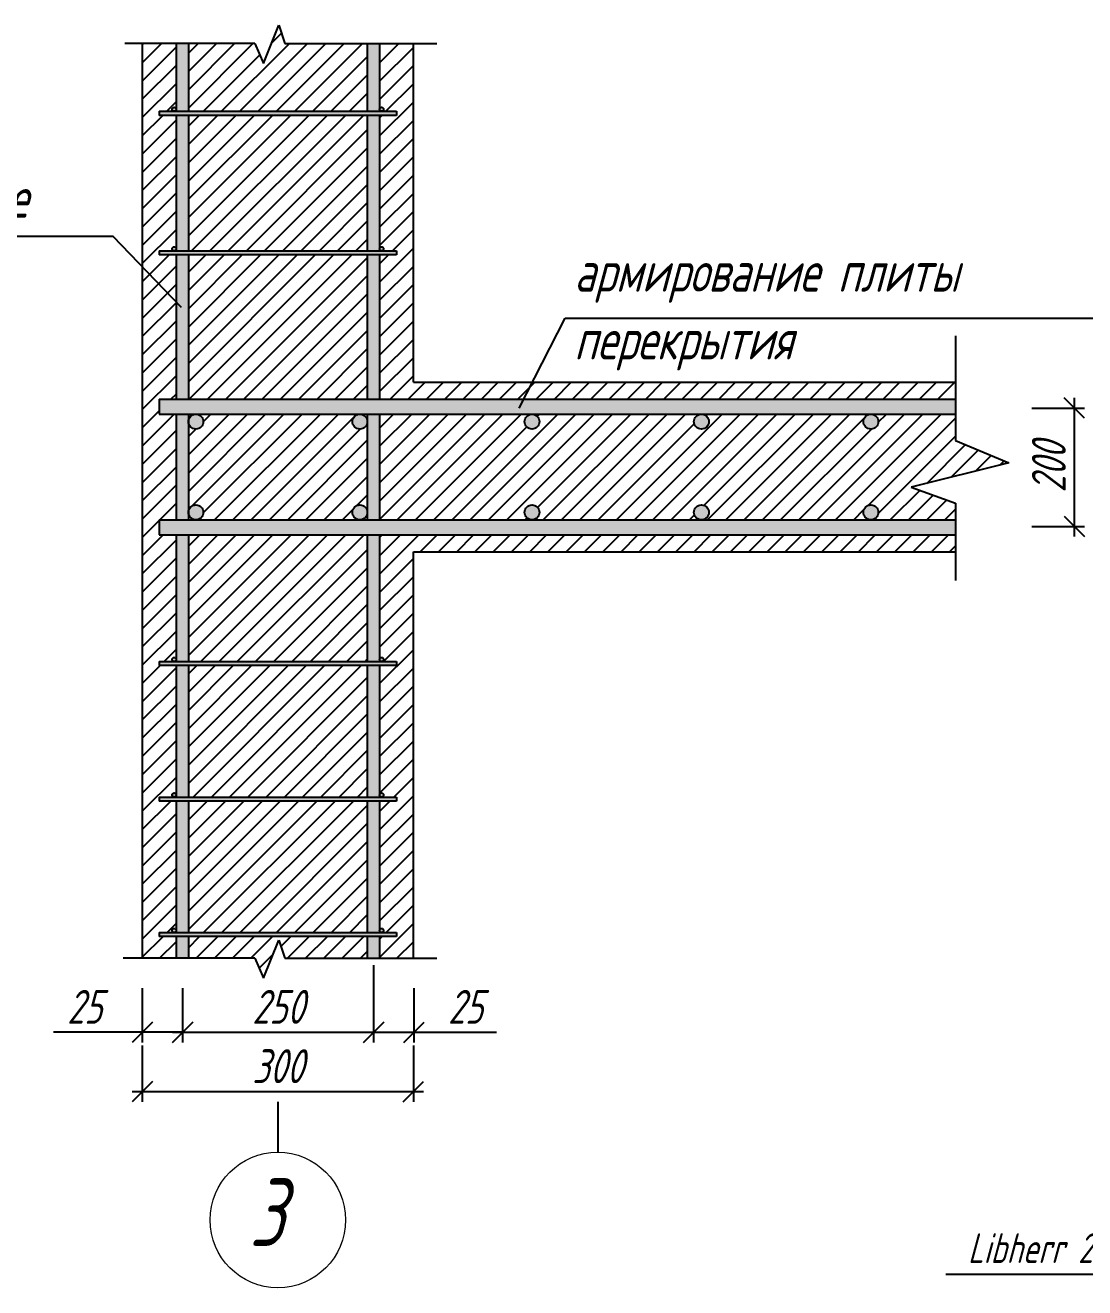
# Model space of a CAD drawing. Header units: millimetres. Extents: x 5763 to 12018931, y 39842 to 3600577.
# Drawn here: x 522646 to 538279, y 255916 to 274548 of the extents above; entities that cross this region are included whole.
import ezdxf

# ---------------------------------------------------------------- set-up
doc = ezdxf.new("R2010")
doc.units = ezdxf.units.MM
doc.layers.add('1SERV2', color=9, linetype='Continuous')
doc.layers.add('A_Fas_2', color=7, linetype='Continuous', lineweight=20)
doc.styles.get("Standard").update_dxf_attribs({"font": 'romans.shx', "width": 0.7, "oblique": 15, "height": 500})
doc.dimstyles.new('ISO-25', dxfattribs={"dimtxt": 500, "dimasz": 250, "dimexe": 150, "dimexo": 100, "dimgap": 125, "dimtad": 1, "dimtxsty": 'Standard', "dimblk": 'ARCHTICK', "dimcen": 25, "dimdle": 150, "dimadec": 0, "dimazin": 0, "dimtfac": 1, "dimtmove": 0, "dimatfit": 3, "dimfxl": 1, "dimarcsym": 0})

# ---------------------------------------------------------------- blocks, each defined once
blk = doc.blocks.new('_OBLIQUE')
at = {"color": 0, "linetype": 'ByBlock'}
blk.add_line((-0.5, -0.5), (0.5, 0.5), dxfattribs=at)
blk = doc.blocks.new('*D214')
at = {"color": 0, "lineweight": -2, "transparency": 16777216}
for p, q in [((524373, 259492), (524373, 258661)), ((528373, 259492), (528373, 258661)), ((524223, 258811), (528523, 258811))]:
    blk.add_line(p, q, dxfattribs=at)
at = {"layer": 'Defpoints', "color": 0, "transparency": 16777216}
for p in [(524373, 259592), (528373, 259592), (528373, 258811)]:
    blk.add_point(p, dxfattribs=at)
at = {"color": 0, "lineweight": -2, "transparency": 16777216, "xscale": 300, "yscale": 300, "zscale": 300, "rotation": 180}
blk.add_blockref('_OBLIQUE', (524373, 258811), dxfattribs=at)
at = {"color": 0, "lineweight": -2, "transparency": 16777216, "xscale": 300, "yscale": 300, "zscale": 300}
blk.add_blockref('_OBLIQUE', (528373, 258811), dxfattribs=at)
at = {"color": 0, "transparency": 16777216, "insert": (526373, 259186), "char_height": 500, "attachment_point": 5}
blk.add_mtext('300', dxfattribs=at)
blk = doc.blocks.new('_ArchTick')
at = {"color": 0, "linetype": 'ByBlock', "const_width": 0.15}
blk.add_lwpolyline([(-0.5, -0.5), (0.5, 0.5)], dxfattribs=at)
blk = doc.blocks.new('*D216')
at = {"color": 0, "lineweight": -2, "transparency": 16777216}
for p, q in [((527786, 260678), (527786, 259537)), ((524967, 260337), (524967, 259537)), ((524817, 259687), (527936, 259687))]:
    blk.add_line(p, q, dxfattribs=at)
at = {"layer": 'Defpoints', "color": 0, "transparency": 16777216}
for p in [(527786, 260778), (524967, 260437), (527786, 259687)]:
    blk.add_point(p, dxfattribs=at)
at = {"color": 0, "lineweight": -2, "transparency": 16777216, "xscale": 300, "yscale": 300, "zscale": 300, "rotation": 180}
blk.add_blockref('_OBLIQUE', (524967, 259687), dxfattribs=at)
at = {"color": 0, "lineweight": -2, "transparency": 16777216, "xscale": 300, "yscale": 300, "zscale": 300}
blk.add_blockref('_OBLIQUE', (527786, 259687), dxfattribs=at)
at = {"color": 0, "transparency": 16777216, "insert": (526377, 260062), "char_height": 500, "attachment_point": 5}
blk.add_mtext('250', dxfattribs=at)
blk = doc.blocks.new('*D217')
at = {"color": 0, "lineweight": -2, "transparency": 16777216}
for p, q in [((524373, 260338), (524373, 259537)), ((524967, 260338), (524967, 259537)), ((524373, 259687), (523062, 259687)), ((524967, 259687), (524223, 259687))]:
    blk.add_line(p, q, dxfattribs=at)
at = {"layer": 'Defpoints', "color": 0, "transparency": 16777216}
for p in [(524373, 260438), (524967, 260438), (524967, 259687)]:
    blk.add_point(p, dxfattribs=at)
at = {"color": 0, "lineweight": -2, "transparency": 16777216, "xscale": 300, "yscale": 300, "zscale": 300, "rotation": 180}
blk.add_blockref('_OBLIQUE', (524373, 259687), dxfattribs=at)
at = {"color": 0, "lineweight": -2, "transparency": 16777216, "xscale": 300, "yscale": 300, "zscale": 300}
blk.add_blockref('_OBLIQUE', (524967, 259687), dxfattribs=at)
at = {"color": 0, "transparency": 16777216, "insert": (523521, 260062), "char_height": 500, "attachment_point": 5}
blk.add_mtext('25', dxfattribs=at)
blk = doc.blocks.new('*D218')
at = {"color": 0, "lineweight": -2, "transparency": 16777216}
for p, q in [((527786, 260338), (527786, 259537)), ((528381, 260338), (528381, 259537)), ((527636, 259687), (528381, 259687)), ((528381, 259687), (529598, 259687))]:
    blk.add_line(p, q, dxfattribs=at)
at = {"layer": 'Defpoints', "color": 0, "transparency": 16777216}
for p in [(527786, 260438), (528381, 260438), (528381, 259687)]:
    blk.add_point(p, dxfattribs=at)
at = {"color": 0, "lineweight": -2, "transparency": 16777216, "xscale": 300, "yscale": 300, "zscale": 300, "rotation": 180}
blk.add_blockref('_OBLIQUE', (527786, 259687), dxfattribs=at)
at = {"color": 0, "lineweight": -2, "transparency": 16777216, "xscale": 300, "yscale": 300, "zscale": 300}
blk.add_blockref('_OBLIQUE', (528381, 259687), dxfattribs=at)
at = {"color": 0, "transparency": 16777216, "insert": (529140, 260062), "char_height": 500, "attachment_point": 5}
blk.add_mtext('25', dxfattribs=at)
blk = doc.blocks.new('*D219')
at = {"color": 0, "lineweight": -2, "transparency": 16777216}
for p, q in [((538124, 269048), (538124, 267002)), ((537496, 268898), (538274, 268898)), ((537496, 267152), (538274, 267152))]:
    blk.add_line(p, q, dxfattribs=at)
at = {"layer": 'Defpoints', "color": 0, "transparency": 16777216}
for p in [(537396, 268898), (537396, 267152), (538124, 267152)]:
    blk.add_point(p, dxfattribs=at)
at = {"color": 0, "lineweight": -2, "transparency": 16777216, "xscale": 300, "yscale": 300, "zscale": 300}
for p, rotation in [((538124, 268898), 90), ((538124, 267152), 270)]:
    blk.add_blockref('_OBLIQUE', p, dxfattribs=dict(at, rotation=rotation))
at = {"color": 0, "transparency": 16777216, "insert": (537749, 268025), "char_height": 500, "attachment_point": 5, "rotation": 90}
blk.add_mtext('200', dxfattribs=at)

msp = doc.modelspace()

# ---------------------------------------------------------------- hatches: boundary and pattern name
h = msp.add_hatch()
h.set_pattern_fill('ANSI31', color=0, scale=60)
h.set_pattern_definition([(45, (-77417.14, -193900.62), (-134.70384, 134.70384), [])])
h.paths.add_polyline_path([(527692.96638, 274278.43405), (526476.83338, 274278.43405), (526387.07213, 274548.23845), (526158.99305, 273984.14835), (526035.58415, 274278.43405), (525052.96638, 274278.43405), (525052.96638, 273278.43405), (527692.96638, 273278.43405)])
h.paths.add_polyline_path([(527692.96638, 273218.43405), (525052.96638, 273218.43405), (525052.96638, 271218.43405), (527692.96638, 271218.43405)])
h.paths.add_polyline_path([(527692.96638, 271158.43405), (525052.96638, 271158.43405), (525052.96638, 269028.43405), (527692.96638, 269028.43405)])
h.paths.add_polyline_path([(528372.96638, 274278.43405), (527872.96638, 274278.43405), (527872.96638, 273308.43405, -1), (527932.96638, 273308.43405, -0.4142135624), (527902.96638, 273278.43405), (528122.96638, 273278.43405), (528122.96638, 273218.43405), (527872.96638, 273218.43405), (527872.96638, 271248.43405, -1), (527932.96638, 271248.43405, -0.4142135624), (527902.96638, 271218.43405), (528122.96638, 271218.43405), (528122.96638, 271158.43405), (527872.96638, 271158.43405), (527872.96638, 269028.43405), (536372.96638, 269028.43405), (536372.96638, 269278.43405), (528372.96638, 269278.43405)])
h.paths.add_polyline_path([(524872.96638, 271158.43405), (524622.96638, 271158.43405), (524622.96638, 271218.43405), (524842.96638, 271218.43405, -0.4142135624), (524812.96638, 271248.43405, -1), (524872.96638, 271248.43405), (524872.96638, 273218.43405), (524622.96638, 273218.43405), (524622.96638, 273278.43405), (524842.96638, 273278.43405, -0.4142135624), (524812.96638, 273308.43405, -1), (524872.96638, 273308.43405), (524872.96638, 274278.43405), (524372.96638, 274278.43405), (524372.96638, 266778.43405), (524372.96638, 260778.43405), (524872.96638, 260778.43405), (524872.96638, 261098.43405), (524622.96638, 261098.43405), (524622.96638, 261158.43405), (524842.96638, 261158.43405, -0.4142135624), (524812.96638, 261188.43405, -1), (524872.96638, 261188.43405), (524872.96638, 263098.43405), (524622.96638, 263098.43405), (524622.96638, 263158.43405), (524842.96638, 263158.43405, -0.4142135624), (524812.96638, 263188.43405, -1), (524872.96638, 263188.43405), (524872.96638, 265098.43405), (524622.96638, 265098.43405), (524622.96638, 265158.43405), (524842.96638, 265158.43405, -0.4142135624), (524812.96638, 265188.43405, -1), (524872.96638, 265188.43405), (524872.96638, 267028.43405), (524622.96638, 267028.43405), (524622.96638, 267248.43405), (524872.96638, 267248.43405), (524872.96638, 268808.43405), (524622.96638, 268808.43405), (524622.96638, 269028.43405), (524872.96638, 269028.43405)])
h.paths.add_polyline_path([(527692.96638, 268698.43405, -1), (527472.96638, 268698.43405, -0.4142135624), (527582.96638, 268808.43405), (525162.96638, 268808.43405, -0.4142135624), (525272.96638, 268698.43405, -1), (525052.96638, 268698.43405), (525052.96638, 267358.43405, -1), (525272.96638, 267358.43405, -0.4142135624), (525162.96638, 267248.43405), (527582.96638, 267248.43405, -0.4142135624), (527472.96638, 267358.43405, -1), (527692.96638, 267358.43405)])
h.paths.add_polyline_path([(537160.77789, 268090.54131), (536372.96638, 268421.991), (536372.96638, 268808.43405), (535122.96638, 268808.43405, -0.4142135624), (535232.96638, 268698.43405, -1), (535012.96638, 268698.43405, -0.4142135624), (535122.96638, 268808.43405), (532622.96638, 268808.43405, -0.4142135624), (532732.96638, 268698.43405, -1), (532512.96638, 268698.43405, -0.4142135624), (532622.96638, 268808.43405), (530122.96638, 268808.43405, -0.4142135624), (530232.96638, 268698.43405, -1), (530012.96638, 268698.43405, -0.4142135624), (530122.96638, 268808.43405), (527872.96638, 268808.43405), (527872.96638, 267248.43405), (530122.96638, 267248.43405, -0.4142135624), (530012.96638, 267358.43405, -1), (530232.96638, 267358.43405, -0.4142135624), (530122.96638, 267248.43405), (532622.96638, 267248.43405, -0.4142135624), (532512.96638, 267358.43405, -1), (532732.96638, 267358.43405, -0.4142135624), (532622.96638, 267248.43405), (535122.96638, 267248.43405, -0.4142135624), (535012.96638, 267358.43405, -1), (535232.96638, 267358.43405, -0.4142135624), (535122.96638, 267248.43405), (536372.96638, 267248.43405), (536372.96638, 267495.86657), (535716.63046, 267729.83306)])
h.paths.add_polyline_path([(536372.96638, 267028.43405), (527872.96638, 267028.43405), (527872.96638, 265188.43405, -1), (527932.96638, 265188.43405, -0.4142135624), (527902.96638, 265158.43405), (528122.96638, 265158.43405), (528122.96638, 265098.43405), (527872.96638, 265098.43405), (527872.96638, 263188.43405, -1), (527932.96638, 263188.43405, -0.4142135624), (527902.96638, 263158.43405), (528122.96638, 263158.43405), (528122.96638, 263098.43405), (527872.96638, 263098.43405), (527872.96638, 261188.43405, -1), (527932.96638, 261188.43405, -0.4142135624), (527902.96638, 261158.43405), (528122.96638, 261158.43405), (528122.96638, 261098.43405), (527872.96638, 261098.43405), (527872.96638, 260778.43405), (528372.96638, 260778.43405), (528372.96638, 266778.43405), (536372.96638, 266778.43405)])
h.paths.add_polyline_path([(527692.96638, 267028.43405), (525052.96638, 267028.43405), (525052.96638, 265158.43405), (527692.96638, 265158.43405)])
h.paths.add_polyline_path([(527692.96638, 265098.43405), (525052.96638, 265098.43405), (525052.96638, 263158.43405), (527692.96638, 263158.43405)])
h.paths.add_polyline_path([(527692.96638, 263098.43405), (525052.96638, 263098.43405), (525052.96638, 261158.43405), (527692.96638, 261158.43405)])
h.paths.add_polyline_path([(527692.96638, 261098.43405), (525052.96638, 261098.43405), (525052.96638, 260778.43405), (526035.58415, 260778.43405), (526158.99305, 260484.14835), (526387.07213, 261048.23845), (526476.83338, 260778.43405), (527692.96638, 260778.43405)])
h = msp.add_hatch(color=0)
h.dxf.hatch_style = 1
h.paths.add_polyline_path([(528122.96638, 273278.43405), (524622.96638, 273278.43405), (524622.96638, 273218.43405), (528122.96638, 273218.43405)])
h.paths.add_polyline_path([(527872.96638, 273218.43405), (527692.96638, 273218.43405), (527692.96638, 271218.43405), (527872.96638, 271218.43405)])
h.paths.add_polyline_path([(527872.96638, 274278.43405), (527692.96638, 274278.43405), (527692.96638, 273278.43405), (527872.96638, 273278.43405)])
h.paths.add_polyline_path([(525052.96638, 274278.43405), (524872.96638, 274278.43405), (524872.96638, 273278.43405), (525052.96638, 273278.43405)])
h.paths.add_polyline_path([(525052.96638, 273218.43405), (524872.96638, 273218.43405), (524872.96638, 271218.43405), (525052.96638, 271218.43405)])
h.paths.add_polyline_path([(528122.96638, 271218.43405), (524622.96638, 271218.43405), (524622.96638, 271158.43405), (528122.96638, 271158.43405)])
h.paths.add_polyline_path([(527872.96638, 271158.43405), (527692.96638, 271158.43405), (527692.96638, 269028.43405), (527872.96638, 269028.43405)])
h.paths.add_polyline_path([(525052.96638, 271158.43405), (524872.96638, 271158.43405), (524872.96638, 269028.43405), (525052.96638, 269028.43405)])
h.paths.add_polyline_path([(536372.96638, 269028.43405), (524622.96638, 269028.43405), (524622.96638, 268808.43405), (536372.96638, 268808.43405)])
h.paths.add_polyline_path([(535012.96638, 268698.43405, 1), (535232.96638, 268698.43405, 1)])
h.paths.add_polyline_path([(532732.96638, 268698.43405, 1), (532512.96638, 268698.43405, 1)])
h.paths.add_polyline_path([(530232.96638, 268698.43405, 1), (530012.96638, 268698.43405, 1)])
h.paths.add_polyline_path([(527692.96638, 268698.43405, 1), (527472.96638, 268698.43405, 1)])
h.paths.add_polyline_path([(527872.96638, 268808.43405), (527692.96638, 268808.43405), (527692.96638, 267248.43405), (527872.96638, 267248.43405)])
h.paths.add_polyline_path([(525272.96638, 268698.43405, 1), (525052.96638, 268698.43405, 1)])
h.paths.add_polyline_path([(525052.96638, 268808.43405), (524872.96638, 268808.43405), (524872.96638, 267248.43405), (525052.96638, 267248.43405)])
h.paths.add_polyline_path([(536372.96638, 267248.43405), (524622.96638, 267248.43405), (524622.96638, 267028.43405), (536372.96638, 267028.43405)])
h.paths.add_polyline_path([(525052.96638, 267358.43405, 1), (525272.96638, 267358.43405, 1)])
h.paths.add_polyline_path([(527472.96638, 267358.43405, 1), (527692.96638, 267358.43405, 1)])
h.paths.add_polyline_path([(530232.96638, 267358.43405, 1), (530012.96638, 267358.43405, 1)])
h.paths.add_polyline_path([(532512.96638, 267358.43405, 1), (532732.96638, 267358.43405, 1)])
h.paths.add_polyline_path([(535012.96638, 267358.43405, 1), (535232.96638, 267358.43405, 1)])
h.paths.add_polyline_path([(527872.96638, 267028.43405), (527692.96638, 267028.43405), (527692.96638, 265158.43405), (527872.96638, 265158.43405)])
h.paths.add_polyline_path([(527872.96638, 265098.43405), (527692.96638, 265098.43405), (527692.96638, 263158.43405), (527872.96638, 263158.43405)])
h.paths.add_polyline_path([(525052.96638, 267028.43405), (524872.96638, 267028.43405), (524872.96638, 265158.43405), (525052.96638, 265158.43405)])
h.paths.add_polyline_path([(528122.96638, 265158.43405), (524622.96638, 265158.43405), (524622.96638, 265098.43405), (528122.96638, 265098.43405)])
h.paths.add_polyline_path([(525052.96638, 265098.43405), (524872.96638, 265098.43405), (524872.96638, 263158.43405), (525052.96638, 263158.43405)])
h.paths.add_polyline_path([(528122.96638, 263158.43405), (524622.96638, 263158.43405), (524622.96638, 263098.43405), (528122.96638, 263098.43405)])
h.paths.add_polyline_path([(525052.96638, 263098.43405), (524872.96638, 263098.43405), (524872.96638, 261158.43405), (525052.96638, 261158.43405)])
h.paths.add_polyline_path([(527872.96638, 263098.43405), (527692.96638, 263098.43405), (527692.96638, 261158.43405), (527872.96638, 261158.43405)])
h.paths.add_polyline_path([(528122.96638, 261158.43405), (524622.96638, 261158.43405), (524622.96638, 261098.43405), (528122.96638, 261098.43405)])
h.paths.add_polyline_path([(527872.96638, 261098.43405), (527692.96638, 261098.43405), (527692.96638, 260778.43405), (527872.96638, 260778.43405)])
h.paths.add_polyline_path([(525052.96638, 261098.43405), (524872.96638, 261098.43405), (524872.96638, 260778.43405), (525052.96638, 260778.43405)])
h = msp.add_hatch(color=256)
h.dxf.hatch_style = 1
h.paths.add_polyline_path([(524872.96638, 273308.43405, 1), (524812.96638, 273308.43405, 1)])
h.paths.add_polyline_path([(527872.96638, 273308.43405, 1), (527932.96638, 273308.43405, 1)])
h.paths.add_polyline_path([(527932.96638, 271248.43405, 1), (527872.96638, 271248.43405, 1)])
h.paths.add_polyline_path([(524872.96638, 271248.43405, 1), (524812.96638, 271248.43405, 1)])
h.paths.add_polyline_path([(524872.96638, 265188.43405, 1), (524812.96638, 265188.43405, 1)])
h.paths.add_polyline_path([(527932.96638, 265188.43405, 1), (527872.96638, 265188.43405, 1)])
h.paths.add_polyline_path([(527872.96638, 263188.43405, 1), (527932.96638, 263188.43405, 1)])
h.paths.add_polyline_path([(524812.96638, 263188.43405, 1), (524872.96638, 263188.43405, 1)])
h.paths.add_polyline_path([(524812.96638, 261188.43405, 1), (524872.96638, 261188.43405, 1)])
h.paths.add_polyline_path([(527872.96638, 261188.43405, 1), (527932.96638, 261188.43405, 1)])

# ---------------------------------------------------------------- linework, layer by layer
for p, q in [((526158.99305, 273984.14835), (526387.07213, 274548.23845)), ((526387.07213, 274548.23845), (526476.83338, 274278.43405)), ((524372.96638, 274278.43405), (524372.96638, 266778.43405)), ((524872.96638, 274278.43405), (524872.96638, 273278.43405)), ((525052.96638, 274278.43405), (525052.96638, 273278.43405)), ((525052.96638, 274278.43405), (525052.96638, 273278.43405)), ((526035.58415, 274278.43405), (526158.99305, 273984.14835)), ((526476.83338, 274278.43405), (528720.3176, 274278.43405)), ((527692.96638, 274278.43405), (527692.96638, 273278.43405)), ((527872.96638, 274278.43405), (527872.96638, 273278.43405)), ((528372.96638, 269278.43405), (528372.96638, 274278.43405)), ((524622.96638, 273278.43405), (528122.96638, 273278.43405)), ((524622.96638, 273278.43405), (524622.96638, 273218.43405)), ((528122.96638, 273218.43405), (524622.96638, 273218.43405)), ((524872.96638, 273218.43405), (524872.96638, 271218.43405)), ((525052.96638, 273218.43405), (525052.96638, 271218.43405)), ((525052.96638, 273218.43405), (525052.96638, 271218.43405)), ((527692.96638, 273218.43405), (527692.96638, 271218.43405)), ((527872.96638, 273218.43405), (527872.96638, 271218.43405)), ((528122.96638, 273278.43405), (528122.96638, 273218.43405)), ((524622.96638, 271218.43405), (528122.96638, 271218.43405)), ((524622.96638, 271218.43405), (524622.96638, 271158.43405)), ((528122.96638, 271158.43405), (524622.96638, 271158.43405)), ((524872.96638, 271158.43405), (524872.96638, 269028.43405)), ((525052.96638, 271158.43405), (525052.96638, 269028.43405)), ((527692.96638, 271158.43405), (527692.96638, 269028.43405)), ((527872.96638, 271158.43405), (527872.96638, 269028.43405)), ((528122.96638, 271218.43405), (528122.96638, 271158.43405)), ((536372.96638, 269962.27321), (536372.96638, 268421.991)), ((528372.96638, 269278.43405), (536372.96638, 269278.43405)), ((524622.96638, 269028.43405), (536372.96638, 269028.43405)), ((524622.96638, 269028.43405), (524622.96638, 268808.43405)), ((524622.96638, 268808.43405), (536372.96638, 268808.43405)), ((524872.96638, 268808.43405), (524872.96638, 267248.43405)), ((525052.96638, 268808.43405), (525052.96638, 267248.43405)), ((527692.96638, 268808.43405), (527692.96638, 267248.43405)), ((527872.96638, 268808.43405), (527872.96638, 267248.43405)), ((536372.96638, 268421.991), (537160.77789, 268090.54131)), ((537160.77789, 268090.54131), (535716.63046, 267729.83306)), ((535716.63046, 267729.83306), (536372.96638, 267495.86657)), ((536372.96638, 267495.86657), (536372.96638, 266355.2757)), ((524622.96638, 267248.43405), (536372.96638, 267248.43405)), ((524622.96638, 267248.43405), (524622.96638, 267028.43405)), ((524622.96638, 267028.43405), (536372.96638, 267028.43405)), ((524872.96638, 267028.43405), (524872.96638, 265158.43405)), ((525052.96638, 267028.43405), (525052.96638, 265158.43405)), ((527692.96638, 267028.43405), (527692.96638, 265158.43405)), ((527872.96638, 267028.43405), (527872.96638, 265158.43405)), ((524372.96638, 266778.43405), (524372.96638, 260778.43405)), ((528372.96638, 260778.43405), (528372.96638, 266778.43405)), ((528372.96638, 266778.43405), (536372.96638, 266778.43405)), ((524622.96638, 265158.43405), (528122.96638, 265158.43405)), ((524622.96638, 265158.43405), (524622.96638, 265098.43405)), ((528122.96638, 265158.43405), (528122.96638, 265098.43405)), ((528122.96638, 265098.43405), (524622.96638, 265098.43405)), ((524872.96638, 265098.43405), (524872.96638, 263158.43405)), ((525052.96638, 265098.43405), (525052.96638, 263158.43405)), ((527692.96638, 265098.43405), (527692.96638, 263158.43405)), ((527872.96638, 265098.43405), (527872.96638, 263158.43405)), ((524622.96638, 263158.43405), (528122.96638, 263158.43405)), ((524622.96638, 263158.43405), (524622.96638, 263098.43405)), ((528122.96638, 263098.43405), (524622.96638, 263098.43405)), ((524872.96638, 263098.43405), (524872.96638, 261158.43405)), ((525052.96638, 263098.43405), (525052.96638, 261158.43405)), ((527692.96638, 263098.43405), (527692.96638, 261158.43405)), ((527872.96638, 263098.43405), (527872.96638, 261158.43405)), ((528122.96638, 263158.43405), (528122.96638, 263098.43405)), ((524622.96638, 261158.43405), (528122.96638, 261158.43405)), ((524622.96638, 261158.43405), (524622.96638, 261098.43405)), ((528122.96638, 261098.43405), (524622.96638, 261098.43405)), ((524872.96638, 261098.43405), (524872.96638, 260778.43405)), ((525052.96638, 261098.43405), (525052.96638, 260778.43405)), ((526158.99305, 260484.14835), (526387.07213, 261048.23845)), ((526387.07213, 261048.23845), (526476.83338, 260778.43405)), ((527692.96638, 261098.43405), (527692.96638, 260778.43405)), ((527872.96638, 261098.43405), (527872.96638, 260778.43405)), ((528122.96638, 261158.43405), (528122.96638, 261098.43405)), ((526035.58415, 260778.43405), (526158.99305, 260484.14835)), ((526476.83338, 260778.43405), (528720.3176, 260778.43405)), ((526372.96638, 258658.1698), (526372.96638, 257916.17596))]:
    msp.add_line(p, q)
at = {"color": 0}
for p, q in [((526035.58415, 274278.43405), (524116.62583, 274278.43405)), ((523943.44197, 271428.23461), (519069.99528, 271428.23461)), ((524948.86425, 270382.43413), (523943.44197, 271428.23461)), ((529932.92533, 268897.94594), (530610.67901, 270223.18313)), ((530610.67901, 270223.18313), (538661.00304, 270223.18313)), ((526035.58415, 260778.43405), (524092.54366, 260778.43405))]:
    msp.add_line(p, q, dxfattribs=at)
for centre, radius in [((524842.96638, 273308.43405), 30), ((527902.96638, 273308.43405), 30), ((524842.96638, 271248.43405), 30), ((527902.96638, 271248.43405), 30), ((525162.96638, 268698.43405), 110), ((527582.96638, 268698.43405), 110), ((530122.96638, 268698.43405), 110), ((532622.96638, 268698.43405), 110), ((535122.96638, 268698.43405), 110), ((525162.96638, 267358.43405), 110), ((527582.96638, 267358.43405), 110), ((530122.96638, 267358.43405), 110), ((532622.96638, 267358.43405), 110), ((535122.96638, 267358.43405), 110), ((524842.96638, 265188.43405), 30), ((527902.96638, 265188.43405), 30), ((524842.96638, 263188.43405), 30), ((527902.96638, 263188.43405), 30), ((524842.96638, 261188.43405), 30), ((527902.96638, 261188.43405), 30)]:
    msp.add_circle(centre, radius)
at = {"layer": '1SERV2', "color": 7}
msp.add_line((536231.4808, 256115.02847), (539775.75944, 256115.02847), dxfattribs=at)
at = {"layer": 'A_Fas_2', "color": 0, "linetype": 'ByBlock', "lineweight": 15, "ltscale": 0.5}
msp.add_circle((526372.96638, 256916.17596), 1000, dxfattribs=at)

# ---------------------------------------------------------------- texts
at = {"layer": '1SERV2', "color": 7, "insert": (536554.25874, 256720.20507), "char_height": 439.5696516, "width": 3346.6595742, "attachment_point": 1}
msp.add_mtext('Libherr 202', dxfattribs=at)
at = {"layer": 'A_Fas_2', "color": 0, "linetype": 'ByBlock', "lineweight": 15, "ltscale": 0.5, "attachment_point": 1}
for s, width, insert, char_height in [('армирование \\Pколонны', 75845.5013663, (519069.99528, 272308.88712), 600), ('армирование плиты \\Pперекрытия', 75845.5013663, (530744.69946, 271215.92781), 600), ('3', 1792.6061077, (525948.91734, 257530.41719), 1000)]:
    msp.add_mtext_dynamic_manual_height_columns(s, width=width, gutter_width=12.5, heights=[0], dxfattribs=dict(at, insert=insert, char_height=char_height))

# ---------------------------------------------------------------- dimensions: what is measured, and where the dimension line sits
at = {"color": 0}
dim = msp.add_linear_dim(base=(538123.77234, 267151.63921), p1=(537395.65057, 268897.50339), p2=(537396.27557, 267151.63921), angle=90, text='200', dimstyle='ISO-25', override={"dimtxt": 500, "dimasz": 300, "dimblk1": 'OBLIQUE', "dimblk2": 'OBLIQUE', "dimsah": 1}, dxfattribs=at)
dim.commit()
dim.dimension.update_dxf_attribs({"geometry": '*D219', "text_midpoint": (537748.77234, 268024.5713)})
dim = msp.add_linear_dim(base=(527786.48465, 259686.66266), p1=(524967.49553, 260437.21128), p2=(527786.48465, 260778.43405), text='250', dimstyle='ISO-25', override={"dimtxt": 500, "dimasz": 300, "dimblk1": 'OBLIQUE', "dimblk2": 'OBLIQUE', "dimsah": 1}, dxfattribs=at)
dim.commit()
dim.dimension.update_dxf_attribs({"geometry": '*D216', "text_midpoint": (526376.99009, 260061.66266)})
for base, p1, p2, picture, middle in [((524967.49553, 259686.66266), (524372.96638, 260438.46128), (524967.49553, 260437.83628), '*D217', (523521.01123, 259686.66266)), ((528381.0138, 259686.66266), (527786.48465, 260438.46128), (528381.0138, 260437.83628), '*D218', (529139.66777, 259686.66266))]:
    dim = msp.add_linear_dim(base=base, p1=p1, p2=p2, text='25', dimstyle='ISO-25', override={"dimtxt": 500, "dimasz": 300, "dimblk1": 'OBLIQUE', "dimblk2": 'OBLIQUE', "dimsah": 1}, dxfattribs=at)
    dim.commit()
    dim.dimension.update_dxf_attribs({"geometry": picture, "text_midpoint": middle, "dimtype": 160})
dim = msp.add_linear_dim(base=(528372.96638, 258810.50019), p1=(524372.96638, 259591.54737), p2=(528372.96638, 259591.54737), text='300', dimstyle='ISO-25', override={"dimtxt": 500, "dimasz": 300, "dimlfac": 0.1, "dimblk1": 'OBLIQUE', "dimblk2": 'OBLIQUE', "dimsah": 1})
dim.commit()
dim.dimension.update_dxf_attribs({"geometry": '*D214', "text_midpoint": (526372.96638, 259185.50019)})

doc.saveas('drawing.dxf')
